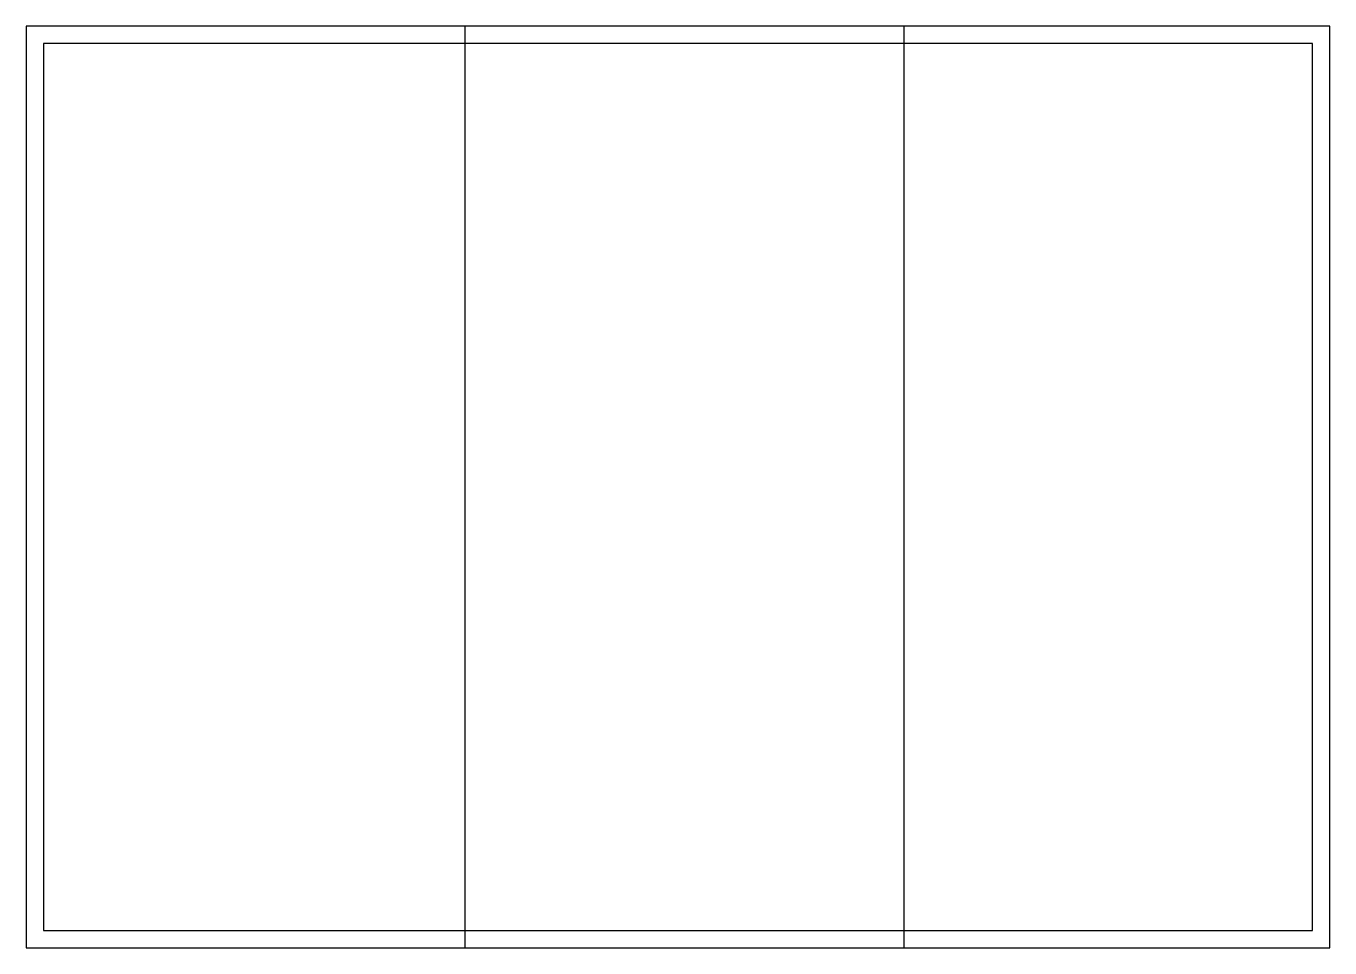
# Model space of a CAD drawing. Header units: millimetres. Extents: x 18 to 315, y 37 to 247.
import ezdxf

# ---------------------------------------------------------------- set-up
doc = ezdxf.new("R2010")
doc.units = ezdxf.units.MM
for name, color, linetype in [('CREASE', 5, 'Continuous'), ('CUT', 1, 'Continuous'), ('SAFE', 3, 'Continuous')]:
    doc.layers.add(name, color=color, linetype=linetype)

msp = doc.modelspace()

# ---------------------------------------------------------------- linework, layer by layer
at = {"layer": 'CREASE'}
for points in [[(118, 37), (118, 247)], [(218, 37), (218, 247)]]:
    msp.add_lwpolyline(points, dxfattribs=at)
at = {"layer": 'CUT'}
msp.add_lwpolyline([(315, 37), (315, 247), (18, 247), (18, 37), (315, 37)], close=True, dxfattribs=at)
at = {"layer": 'SAFE'}
msp.add_lwpolyline([(311, 41), (311, 243), (22, 243), (22, 41), (311, 41)], close=True, dxfattribs=at)

doc.saveas('drawing.dxf')
